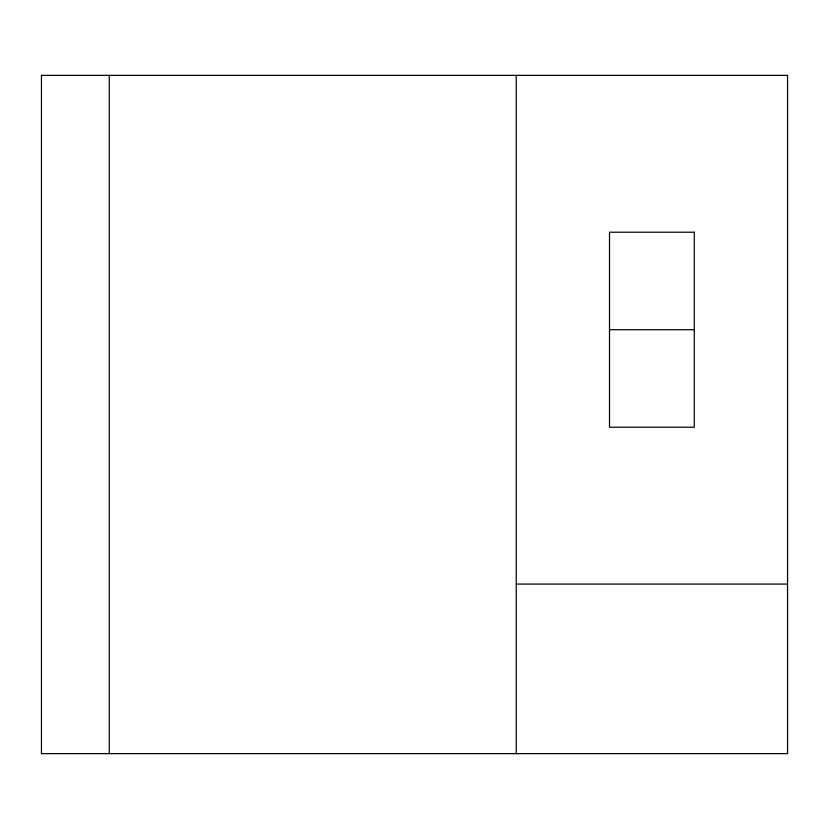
<?xml version="1.0" encoding="UTF-8"?>
<svg xmlns="http://www.w3.org/2000/svg" width="829" height="829" viewBox="0 0 829 829"><rect width="100%" height="100%" fill="white"/><g stroke="black" fill="none" stroke-linecap="round" stroke-linejoin="round"><path stroke-width="1.24" d="M609.502 329.714L694.287 329.714M516.239 584.072L787.55 584.072M516.239 75.366L516.239 753.634M109.273 75.366L109.273 753.634M787.55 75.366L41.45 75.366L41.45 753.634L787.55 753.634L787.55 75.366M694.287 232.213L609.502 232.213L609.502 427.215L694.287 427.215L694.287 232.213"/></g></svg>
